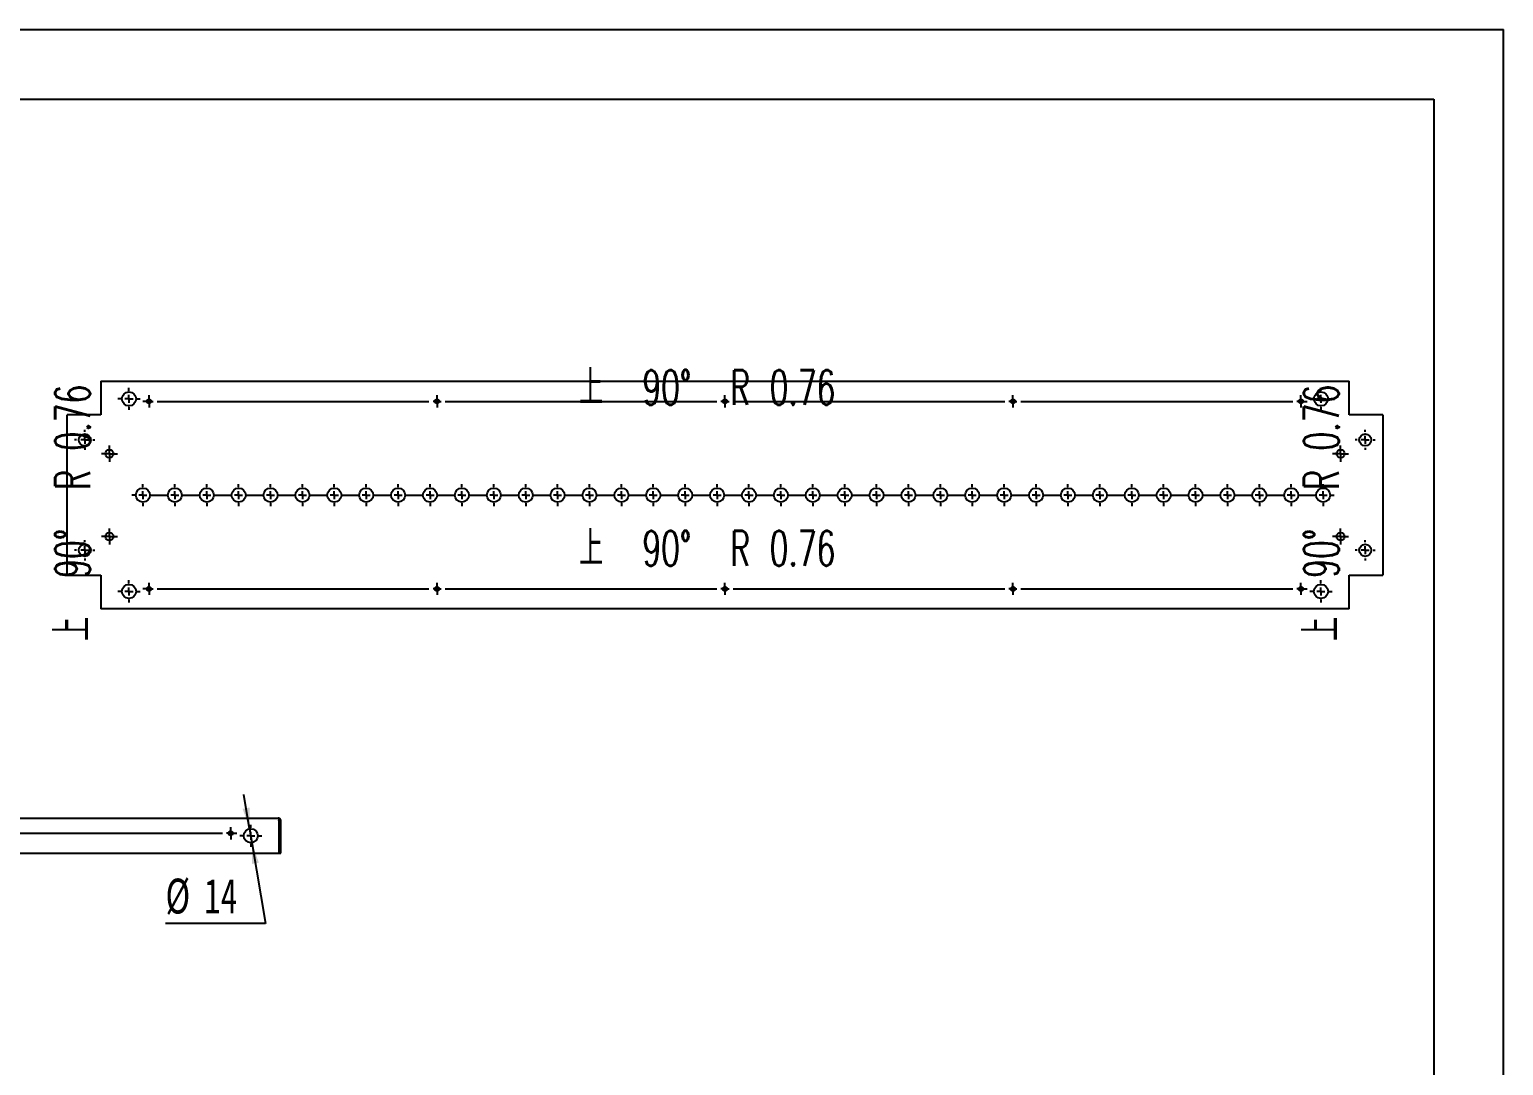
# Model space of a CAD drawing. Extents: x 0 to 2917, y 0 to 2063.
# Drawn here: x 1450 to 2917, y 1031 to 2063 of the extents above; entities that cross this region are included whole.
import ezdxf

# ---------------------------------------------------------------- set-up
doc = ezdxf.new("R2010")
doc.units = 0
doc.header["$LTSCALE"] = 6.946092
doc.layers.get('0').update_dxf_attribs({"linetype": 'CONTINUOUS'})
doc.layers.add('粗实线', color=7, linetype='CONTINUOUS')
doc.layers.add('细实线', color=7, linetype='CONTINUOUS')
doc.styles.add('SLDTEXTSTYLE6', font='TXT', dxfattribs={"width": 0.7})
doc.styles.add('SLDTEXTSTYLE7', font='TXT', dxfattribs={"width": 0.628571, "bigfont": 'bigfont'})
doc.dimstyles.new('SLDDIMSTYLE2', dxfattribs={"dimtxt": 34.730458, "dimasz": 20.838275, "dimexe": 0, "dimexo": 0.0625, "dimgap": 8.682615, "dimtad": 0, "dimtih": 1, "dimtoh": 1, "dimdec": 1, "dimrnd": 1e-09, "dimzin": 12, "dimtxsty": 'SLDTEXTSTYLE6', "dimsah": 1, "dimcen": 0, "dimazin": 3, "dimtfac": 1, "dimtdec": 1, "dimtmove": 0, "dimatfit": 3, "dimtolj": 1, "dimtzin": 12})

# ---------------------------------------------------------------- blocks, each defined once
blk = doc.blocks.new('_D_17')
at = {"layer": '细实线'}
for p, q in [((1669.2, 1267.2), (1663.4, 1301.4)), ((1669.2, 1267.2), (1671.6, 1253.4)), ((1671.6, 1253.4), (1685.1, 1172.9)), ((1685.1, 1172.9), (1585.5, 1172.9))]:
    blk.add_line(p, q, dxfattribs=at)
for points in [[(1669.2, 1267.2), (1669.2, 1288.3), (1662.3, 1287.1)], [(1671.6, 1253.4), (1671.6, 1232.2), (1678.4, 1233.4)]]:
    blk.add_solid(points, dxfattribs=at)
at = {"layer": '细实线', "char_height": 34.73, "attachment_point": 1, "style": 'SLDTEXTSTYLE6'}
for s, insert in [('%%c', (1585.5, 1217.6)), ('14', (1623.9, 1217.6))]:
    blk.add_mtext(s, dxfattribs=dict(at, insert=insert))
blk = doc.blocks.new('SW_CENTERMARKSYMBOL_8')
at = {"layer": '细实线', "color": 0}
for p, q in [((-8, 0), (-11, 0)), ((0, 0), (-4, 0)), ((0, 8), (0, 11)), ((0, 0), (0, 4)), ((0, 0), (0, -4)), ((0, 0), (4, 0)), ((8, 0), (11, 0)), ((0, -8), (0, -11))]:
    blk.add_line(p, q, dxfattribs=at)
blk = doc.blocks.new('SW_CENTERMARKSYMBOL_9')
at = {"layer": '细实线', "color": 0}
for p, q in [((-290.625, 0), (-292.725, 0)), ((-286.625, 0), (-290.625, 0)), ((-286.625, 4), (-286.625, 6.1)), ((-286.625, 0), (-286.625, 4)), ((-286.625, 0), (-286.625, -4)), ((-286.625, 0), (-282.625, 0)), ((-278.625, 0), (-8, 0)), ((0, 0), (-4, 0)), ((0, 4), (0, 6.1)), ((0, 0), (0, 4)), ((0, 0), (0, -4)), ((0, 0), (4, 0)), ((8, 0), (278.625, 0)), ((286.625, 0), (282.625, 0)), ((286.625, 4), (286.625, 6.1)), ((286.625, 0), (286.625, 4)), ((286.625, 0), (286.625, -4)), ((286.625, 0), (290.625, 0)), ((294.625, 0), (565.25, 0)), ((573.25, 0), (569.25, 0)), ((573.25, 4), (573.25, 6.1)), ((573.25, 0), (573.25, 4)), ((573.25, 0), (573.25, -4)), ((573.25, 0), (577.25, 0)), ((581.25, 0), (851.875, 0)), ((859.875, 0), (855.875, 0)), ((859.875, 4), (859.875, 6.1)), ((859.875, 0), (859.875, 4)), ((859.875, 0), (859.875, -4)), ((859.875, 0), (863.875, 0)), ((863.875, 0), (865.975, 0)), ((-286.625, -4), (-286.625, -6.1)), ((0, -4), (0, -6.1)), ((286.625, -4), (286.625, -6.1)), ((573.25, -4), (573.25, -6.1)), ((859.875, -4), (859.875, -6.1))]:
    blk.add_line(p, q, dxfattribs=at)
blk = doc.blocks.new('SW_CENTERMARKSYMBOL_10')
at = {"layer": '细实线', "color": 0}
for p, q in [((-39.75, 0), (-42.75, 0)), ((-31.75, 0), (-35.75, 0)), ((-31.75, 8), (-31.75, 11)), ((-31.75, 0), (-31.75, 4)), ((-31.75, 0), (-31.75, -4)), ((-31.75, 0), (-27.75, 0)), ((-23.75, 0), (-8, 0)), ((0, 0), (-4, 0)), ((0, 8), (0, 11)), ((0, 0), (0, 4)), ((0, 0), (0, -4)), ((0, 0), (4, 0)), ((8, 0), (23.75, 0)), ((31.75, 0), (27.75, 0)), ((31.75, 8), (31.75, 11)), ((31.75, 0), (31.75, 4)), ((31.75, 0), (31.75, -4)), ((31.75, 0), (35.75, 0)), ((39.75, 0), (55.5, 0)), ((63.5, 0), (59.5, 0)), ((63.5, 8), (63.5, 11)), ((63.5, 0), (63.5, 4)), ((63.5, 0), (63.5, -4)), ((63.5, 0), (67.5, 0)), ((71.5, 0), (87.25, 0)), ((95.25, 0), (91.25, 0)), ((95.25, 8), (95.25, 11)), ((95.25, 0), (95.25, 4)), ((95.25, 0), (95.25, -4)), ((95.25, 0), (99.25, 0)), ((103.25, 0), (119, 0)), ((127, 0), (123, 0)), ((127, 8), (127, 11)), ((127, 0), (127, 4)), ((127, 0), (127, -4)), ((127, 0), (131, 0)), ((135, 0), (150.75, 0)), ((158.75, 0), (154.75, 0)), ((158.75, 8), (158.75, 11)), ((158.75, 0), (158.75, 4)), ((158.75, 0), (158.75, -4)), ((158.75, 0), (162.75, 0)), ((166.75, 0), (182.5, 0)), ((190.5, 0), (186.5, 0)), ((190.5, 8), (190.5, 11)), ((190.5, 0), (190.5, 4)), ((190.5, 0), (190.5, -4)), ((190.5, 0), (194.5, 0)), ((198.5, 0), (214.25, 0)), ((222.25, 0), (218.25, 0)), ((222.25, 8), (222.25, 11)), ((222.25, 0), (222.25, 4)), ((222.25, 0), (222.25, -4)), ((222.25, 0), (226.25, 0)), ((230.25, 0), (246, 0)), ((254, 0), (250, 0)), ((254, 8), (254, 11)), ((254, 0), (254, 4)), ((254, 0), (254, -4)), ((254, 0), (258, 0)), ((262, 0), (277.75, 0)), ((285.75, 0), (281.75, 0)), ((285.75, 8), (285.75, 11)), ((285.75, 0), (285.75, 4)), ((285.75, 0), (285.75, -4)), ((285.75, 0), (289.75, 0)), ((293.75, 0), (309.5, 0)), ((317.5, 0), (313.5, 0)), ((317.5, 8), (317.5, 11)), ((317.5, 0), (317.5, 4)), ((317.5, 0), (317.5, -4)), ((317.5, 0), (321.5, 0)), ((325.5, 0), (341.25, 0)), ((349.25, 0), (345.25, 0)), ((349.25, 8), (349.25, 11)), ((349.25, 0), (349.25, 4)), ((349.25, 0), (349.25, -4)), ((349.25, 0), (353.25, 0)), ((357.25, 0), (373, 0)), ((381, 0), (377, 0)), ((381, 8), (381, 11)), ((381, 0), (381, 4)), ((381, 0), (381, -4)), ((381, 0), (385, 0)), ((389, 0), (404.75, 0)), ((412.75, 0), (408.75, 0)), ((412.75, 8), (412.75, 11)), ((412.75, 0), (412.75, 4)), ((412.75, 0), (412.75, -4)), ((412.75, 0), (416.75, 0)), ((420.75, 0), (436.5, 0)), ((444.5, 0), (440.5, 0)), ((444.5, 8), (444.5, 11)), ((444.5, 0), (444.5, 4)), ((444.5, 0), (444.5, -4)), ((444.5, 0), (448.5, 0)), ((452.5, 0), (468.25, 0)), ((476.25, 0), (472.25, 0)), ((476.25, 8), (476.25, 11)), ((476.25, 0), (476.25, 4)), ((476.25, 0), (476.25, -4)), ((476.25, 0), (480.25, 0)), ((484.25, 0), (500, 0)), ((508, 0), (504, 0)), ((508, 8), (508, 11)), ((508, 0), (508, 4)), ((508, 0), (508, -4)), ((508, 0), (512, 0)), ((516, 0), (531.75, 0)), ((539.75, 0), (535.75, 0)), ((539.75, 8), (539.75, 11)), ((539.75, 0), (539.75, 4)), ((539.75, 0), (539.75, -4)), ((539.75, 0), (543.75, 0)), ((547.75, 0), (563.5, 0)), ((571.5, 0), (567.5, 0)), ((571.5, 8), (571.5, 11)), ((571.5, 0), (571.5, 4)), ((571.5, 0), (571.5, -4)), ((571.5, 0), (575.5, 0)), ((579.5, 0), (595.25, 0)), ((603.25, 0), (599.25, 0)), ((603.25, 8), (603.25, 11)), ((603.25, 0), (603.25, 4)), ((603.25, 0), (603.25, -4)), ((603.25, 0), (607.25, 0)), ((611.25, 0), (627, 0)), ((635, 0), (631, 0)), ((635, 8), (635, 11)), ((635, 0), (635, 4)), ((635, 0), (635, -4)), ((635, 0), (639, 0)), ((643, 0), (658.75, 0)), ((666.75, 0), (662.75, 0)), ((666.75, 8), (666.75, 11)), ((666.75, 0), (666.75, 4)), ((666.75, 0), (666.75, -4)), ((666.75, 0), (670.75, 0)), ((674.75, 0), (690.5, 0)), ((698.5, 0), (694.5, 0)), ((698.5, 8), (698.5, 11)), ((698.5, 0), (698.5, 4)), ((698.5, 0), (698.5, -4)), ((698.5, 0), (702.5, 0)), ((706.5, 0), (722.25, 0)), ((730.25, 0), (726.25, 0)), ((730.25, 8), (730.25, 11)), ((730.25, 0), (730.25, 4)), ((730.25, 0), (730.25, -4)), ((730.25, 0), (734.25, 0)), ((738.25, 0), (754, 0)), ((762, 0), (758, 0)), ((762, 8), (762, 11)), ((762, 0), (762, 4)), ((762, 0), (762, -4)), ((762, 0), (766, 0)), ((770, 0), (785.75, 0)), ((793.75, 0), (789.75, 0)), ((793.75, 8), (793.75, 11)), ((793.75, 0), (793.75, 4)), ((793.75, 0), (793.75, -4)), ((793.75, 0), (797.75, 0)), ((801.75, 0), (817.5, 0)), ((825.5, 0), (821.5, 0)), ((825.5, 8), (825.5, 11)), ((825.5, 0), (825.5, 4)), ((825.5, 0), (825.5, -4)), ((825.5, 0), (829.5, 0)), ((833.5, 0), (849.25, 0)), ((857.25, 0), (853.25, 0)), ((857.25, 8), (857.25, 11)), ((857.25, 0), (857.25, 4)), ((857.25, 0), (857.25, -4)), ((857.25, 0), (861.25, 0)), ((865.25, 0), (881, 0)), ((889, 0), (885, 0)), ((889, 8), (889, 11)), ((889, 0), (889, 4)), ((889, 0), (889, -4)), ((889, 0), (893, 0)), ((897, 0), (912.75, 0)), ((920.75, 0), (916.75, 0)), ((920.75, 8), (920.75, 11)), ((920.75, 0), (920.75, 4)), ((920.75, 0), (920.75, -4)), ((920.75, 0), (924.75, 0)), ((928.75, 0), (944.5, 0)), ((952.5, 0), (948.5, 0)), ((952.5, 8), (952.5, 11)), ((952.5, 0), (952.5, 4)), ((952.5, 0), (952.5, -4)), ((952.5, 0), (956.5, 0)), ((960.5, 0), (976.25, 0)), ((984.25, 0), (980.25, 0)), ((984.25, 8), (984.25, 11)), ((984.25, 0), (984.25, 4)), ((984.25, 0), (984.25, -4)), ((984.25, 0), (988.25, 0)), ((992.25, 0), (1008, 0)), ((1016, 0), (1012, 0)), ((1016, 8), (1016, 11)), ((1016, 0), (1016, 4)), ((1016, 0), (1016, -4)), ((1016, 0), (1020, 0)), ((1024, 0), (1039.75, 0)), ((1047.75, 0), (1043.75, 0)), ((1047.75, 8), (1047.75, 11)), ((1047.75, 0), (1047.75, 4)), ((1047.75, 0), (1047.75, -4)), ((1047.75, 0), (1051.75, 0)), ((1055.75, 0), (1071.5, 0)), ((1079.5, 0), (1075.5, 0)), ((1079.5, 8), (1079.5, 11)), ((1079.5, 0), (1079.5, 4)), ((1079.5, 0), (1079.5, -4)), ((1079.5, 0), (1083.5, 0)), ((1087.5, 0), (1103.25, 0)), ((1111.25, 0), (1107.25, 0)), ((1111.25, 8), (1111.25, 11)), ((1111.25, 0), (1111.25, 4)), ((1111.25, 0), (1111.25, -4)), ((1111.25, 0), (1115.25, 0)), ((1119.25, 0), (1135, 0)), ((1143, 0), (1139, 0)), ((1143, 8), (1143, 11)), ((1143, 0), (1143, 4)), ((1143, 0), (1143, -4)), ((1143, 0), (1147, 0)), ((1151, 0), (1154, 0)), ((-31.75, -8), (-31.75, -11)), ((0, -8), (0, -11)), ((31.75, -8), (31.75, -11)), ((63.5, -8), (63.5, -11)), ((95.25, -8), (95.25, -11)), ((127, -8), (127, -11)), ((158.75, -8), (158.75, -11)), ((190.5, -8), (190.5, -11)), ((222.25, -8), (222.25, -11)), ((254, -8), (254, -11)), ((285.75, -8), (285.75, -11)), ((317.5, -8), (317.5, -11)), ((349.25, -8), (349.25, -11)), ((381, -8), (381, -11)), ((412.75, -8), (412.75, -11)), ((444.5, -8), (444.5, -11)), ((476.25, -8), (476.25, -11)), ((508, -8), (508, -11)), ((539.75, -8), (539.75, -11)), ((571.5, -8), (571.5, -11)), ((603.25, -8), (603.25, -11)), ((635, -8), (635, -11)), ((666.75, -8), (666.75, -11)), ((698.5, -8), (698.5, -11)), ((730.25, -8), (730.25, -11)), ((762, -8), (762, -11)), ((793.75, -8), (793.75, -11)), ((825.5, -8), (825.5, -11)), ((857.25, -8), (857.25, -11)), ((889, -8), (889, -11)), ((920.75, -8), (920.75, -11)), ((952.5, -8), (952.5, -11)), ((984.25, -8), (984.25, -11)), ((1016, -8), (1016, -11)), ((1047.75, -8), (1047.75, -11)), ((1079.5, -8), (1079.5, -11)), ((1111.25, -8), (1111.25, -11)), ((1143, -8), (1143, -11))]:
    blk.add_line(p, q, dxfattribs=at)
blk = doc.blocks.new('SW_CENTERMARKSYMBOL_11')
at = {"layer": '细实线', "color": 0}
for p, q in [((-4, 0), (-8, 0)), ((0, 0), (-4, 0)), ((0, 4), (0, 8)), ((0, 0), (0, 4)), ((0, 0), (0, -4)), ((0, 0), (4, 0)), ((4, 0), (8, 0)), ((0, -4), (0, -8))]:
    blk.add_line(p, q, dxfattribs=at)
blk = doc.blocks.new('SW_CENTERMARKSYMBOL_12')
at = {"layer": '细实线', "color": 0}
for p, q in [((-4, 0), (-8, 0)), ((0, 0), (-4, 0)), ((0, 4), (0, 8)), ((0, 0), (0, 4)), ((0, 0), (0, -4)), ((0, 0), (4, 0)), ((4, 0), (8, 0)), ((0, -4), (0, -8))]:
    blk.add_line(p, q, dxfattribs=at)
blk = doc.blocks.new('SW_CENTERMARKSYMBOL_13')
at = {"layer": '细实线', "color": 0}
for p, q in [((-4, 0), (-8, 0)), ((0, 0), (-4, 0)), ((0, 4), (0, 8)), ((0, 0), (0, 4)), ((0, 0), (0, -4)), ((0, 0), (4, 0)), ((4, 0), (8, 0)), ((0, -4), (0, -8))]:
    blk.add_line(p, q, dxfattribs=at)
blk = doc.blocks.new('SW_CENTERMARKSYMBOL_14')
at = {"layer": '细实线', "color": 0}
for p, q in [((-4, 0), (-8, 0)), ((0, 0), (-4, 0)), ((0, 4), (0, 8)), ((0, 0), (0, 4)), ((0, 0), (0, -4)), ((0, 0), (4, 0)), ((4, 0), (8, 0)), ((0, -4), (0, -8))]:
    blk.add_line(p, q, dxfattribs=at)
blk = doc.blocks.new('SW_CENTERMARKSYMBOL_15')
at = {"layer": '细实线', "color": 0}
for p, q in [((-8, 0), (-10, 0)), ((0, 0), (-4, 0)), ((0, 8), (0, 10)), ((0, 0), (0, 4)), ((0, 0), (0, -4)), ((0, 0), (4, 0)), ((8, 0), (10, 0)), ((0, -8), (0, -10))]:
    blk.add_line(p, q, dxfattribs=at)
blk = doc.blocks.new('SW_CENTERMARKSYMBOL_16')
at = {"layer": '细实线', "color": 0}
for p, q in [((-8, 0), (-10, 0)), ((0, 0), (-4, 0)), ((0, 8), (0, 10)), ((0, 0), (0, 4)), ((0, 0), (0, -4)), ((0, 0), (4, 0)), ((8, 0), (10, 0)), ((0, -8), (0, -10))]:
    blk.add_line(p, q, dxfattribs=at)
blk = doc.blocks.new('SW_CENTERMARKSYMBOL_17')
at = {"layer": '细实线', "color": 0}
for p, q in [((-8, 0), (-11, 0)), ((0, 0), (-4, 0)), ((0, 8), (0, 11)), ((0, 0), (0, 4)), ((0, 0), (0, -4)), ((0, 0), (4, 0)), ((8, 0), (11, 0)), ((0, -8), (0, -11))]:
    blk.add_line(p, q, dxfattribs=at)
blk = doc.blocks.new('SW_CENTERMARKSYMBOL_18')
at = {"layer": '细实线', "color": 0}
for p, q in [((-8, 0), (-11, 0)), ((0, 0), (-4, 0)), ((0, 8), (0, 11)), ((0, 0), (0, 4)), ((0, 0), (0, -4)), ((0, 0), (4, 0)), ((8, 0), (11, 0)), ((0, -8), (0, -11))]:
    blk.add_line(p, q, dxfattribs=at)
blk = doc.blocks.new('SW_CENTERMARKSYMBOL_19')
at = {"layer": '细实线', "color": 0}
for p, q in [((-863.875, 0), (-865.975, 0)), ((-859.875, 0), (-863.875, 0)), ((-859.875, 4), (-859.875, 6.1)), ((-859.875, 0), (-859.875, 4)), ((-859.875, 0), (-859.875, -4)), ((-859.875, 0), (-855.875, 0)), ((-851.875, 0), (-581.25, 0)), ((-573.25, 0), (-577.25, 0)), ((-573.25, 4), (-573.25, 6.1)), ((-573.25, 0), (-573.25, 4)), ((-573.25, 0), (-573.25, -4)), ((-573.25, 0), (-569.25, 0)), ((-565.25, 0), (-294.625, 0)), ((-286.625, 0), (-290.625, 0)), ((-286.625, 4), (-286.625, 6.1)), ((-286.625, 0), (-286.625, 4)), ((-286.625, 0), (-286.625, -4)), ((-286.625, 0), (-282.625, 0)), ((-278.625, 0), (-8, 0)), ((0, 0), (-4, 0)), ((0, 4), (0, 6.1)), ((0, 0), (0, 4)), ((0, 0), (0, -4)), ((0, 0), (4, 0)), ((8, 0), (278.625, 0)), ((286.625, 0), (282.625, 0)), ((286.625, 4), (286.625, 6.1)), ((286.625, 0), (286.625, 4)), ((286.625, 0), (286.625, -4)), ((286.625, 0), (290.625, 0)), ((290.625, 0), (292.725, 0)), ((-859.875, -4), (-859.875, -6.1)), ((-573.25, -4), (-573.25, -6.1)), ((-286.625, -4), (-286.625, -6.1)), ((0, -4), (0, -6.1)), ((286.625, -4), (286.625, -6.1))]:
    blk.add_line(p, q, dxfattribs=at)
blk = doc.blocks.new('SW_CENTERMARKSYMBOL_20')
at = {"layer": '细实线', "color": 0}
for p, q in [((-8, 0), (-10, 0)), ((0, 0), (-4, 0)), ((0, 8), (0, 10)), ((0, 0), (0, 4)), ((0, 0), (0, -4)), ((0, 0), (4, 0)), ((8, 0), (10, 0)), ((0, -8), (0, -10))]:
    blk.add_line(p, q, dxfattribs=at)
blk = doc.blocks.new('SW_CENTERMARKSYMBOL_21')
at = {"layer": '细实线', "color": 0}
for p, q in [((-8, 0), (-10, 0)), ((0, 0), (-4, 0)), ((0, 8), (0, 10)), ((0, 0), (0, 4)), ((0, 0), (0, -4)), ((0, 0), (4, 0)), ((8, 0), (10, 0)), ((0, -8), (0, -10))]:
    blk.add_line(p, q, dxfattribs=at)
blk = doc.blocks.new('SW_CENTERMARKSYMBOL_22')
at = {"layer": '细实线', "color": 0}
for p, q in [((-8, 0), (-11, 0)), ((0, 0), (-4, 0)), ((0, 8), (0, 11)), ((0, 0), (0, 4)), ((0, 0), (0, -4)), ((0, 0), (4, 0)), ((8, 0), (11, 0)), ((0, -8), (0, -11))]:
    blk.add_line(p, q, dxfattribs=at)
blk = doc.blocks.new('SW_CENTERMARKSYMBOL_23')
at = {"layer": '细实线', "color": 0}
for p, q in [((-8, 0), (-11, 0)), ((0, 0), (-4, 0)), ((0, 8), (0, 11)), ((0, 0), (0, 4)), ((0, 0), (0, -4)), ((0, 0), (4, 0)), ((8, 0), (11, 0)), ((0, -8), (0, -11))]:
    blk.add_line(p, q, dxfattribs=at)
blk = doc.blocks.new('SW_CENTERMARKSYMBOL_24')
at = {"layer": '细实线', "color": 0}
for p, q in [((-863.875, 0), (-865.975, 0)), ((-859.875, 0), (-863.875, 0)), ((-859.875, 4), (-859.875, 6.1)), ((-859.875, 0), (-859.875, 4)), ((-859.875, 0), (-859.875, -4)), ((-859.875, 0), (-855.875, 0)), ((-851.875, 0), (-581.25, 0)), ((-573.25, 0), (-577.25, 0)), ((-573.25, 4), (-573.25, 6.1)), ((-573.25, 0), (-573.25, 4)), ((-573.25, 0), (-573.25, -4)), ((-573.25, 0), (-569.25, 0)), ((-565.25, 0), (-294.625, 0)), ((-286.625, 0), (-290.625, 0)), ((-286.625, 4), (-286.625, 6.1)), ((-286.625, 0), (-286.625, 4)), ((-286.625, 0), (-286.625, -4)), ((-286.625, 0), (-282.625, 0)), ((-278.625, 0), (-8, 0)), ((0, 0), (-4, 0)), ((0, 4), (0, 6.1)), ((0, 0), (0, 4)), ((0, 0), (0, -4)), ((0, 0), (4, 0)), ((8, 0), (278.625, 0)), ((286.625, 0), (282.625, 0)), ((286.625, 4), (286.625, 6.1)), ((286.625, 0), (286.625, 4)), ((286.625, 0), (286.625, -4)), ((286.625, 0), (290.625, 0)), ((290.625, 0), (292.725, 0)), ((-859.875, -4), (-859.875, -6.1)), ((-573.25, -4), (-573.25, -6.1)), ((-286.625, -4), (-286.625, -6.1)), ((0, -4), (0, -6.1)), ((286.625, -4), (286.625, -6.1))]:
    blk.add_line(p, q, dxfattribs=at)

msp = doc.modelspace()

# ---------------------------------------------------------------- linework, layer by layer
at = {"color": 7, "linetype": 'CONTINUOUS'}
for p, q in [((1521.14, 1712.72), (1521.14, 1679.17)), ((1521.14, 1712.72), (2763.69, 1712.72)), ((2763.69, 1679.17), (2763.69, 1712.72)), ((1487.58, 1519.61), (1487.58, 1679.17)), ((1521.14, 1679.17), (1487.58, 1679.17)), ((2797.24, 1679.17), (2763.69, 1679.17)), ((2797.24, 1679.17), (2797.24, 1519.61)), ((1487.58, 1519.61), (1521.14, 1519.61)), ((1521.14, 1519.61), (1521.14, 1486.06)), ((2763.69, 1519.61), (2797.24, 1519.61)), ((2763.69, 1486.06), (2763.69, 1519.61)), ((2763.69, 1486.06), (1521.14, 1486.06)), ((456.55, 1277.76), (1697.73, 1277.76)), ((1698.42, 1275.1), (1698.42, 1242.76)), ((1698.49, 1275.1), (1700.39, 1275.1)), ((1698.49, 1242.76), (1698.49, 1275.1)), ((1700.39, 1242.76), (1700.39, 1275.1)), ((455.86, 1242.76), (1698.42, 1242.76)), ((1698.49, 1242.76), (1700.39, 1242.76))]:
    msp.add_line(p, q, dxfattribs=at)
for centre, radius in [((1549.16, 1695.22), 7), ((2735.66, 1695.22), 7), ((1569.16, 1692.72), 2.1), ((1855.79, 1692.72), 2.1), ((2142.41, 1692.72), 2.1), ((2429.04, 1692.72), 2.1), ((2715.66, 1692.72), 2.1), ((1505.08, 1654.34), 6), ((2779.74, 1654.34), 6), ((1529.66, 1640.64), 4), ((2755.16, 1640.64), 4), ((1563.06, 1599.39), 7), ((1594.81, 1599.39), 7), ((1626.56, 1599.39), 7), ((1658.31, 1599.39), 7), ((1690.06, 1599.39), 7), ((1721.81, 1599.39), 7), ((1753.56, 1599.39), 7), ((1785.31, 1599.39), 7), ((1817.06, 1599.39), 7), ((1848.81, 1599.39), 7), ((1880.56, 1599.39), 7), ((1912.31, 1599.39), 7), ((1944.06, 1599.39), 7), ((1975.81, 1599.39), 7), ((2007.56, 1599.39), 7), ((2039.31, 1599.39), 7), ((2071.06, 1599.39), 7), ((2102.81, 1599.39), 7), ((2134.56, 1599.39), 7), ((2166.31, 1599.39), 7), ((2198.06, 1599.39), 7), ((2229.81, 1599.39), 7), ((2261.56, 1599.39), 7), ((2293.31, 1599.39), 7), ((2325.06, 1599.39), 7), ((2356.81, 1599.39), 7), ((2388.56, 1599.39), 7), ((2420.31, 1599.39), 7), ((2452.06, 1599.39), 7), ((2483.81, 1599.39), 7), ((2515.56, 1599.39), 7), ((2547.31, 1599.39), 7), ((2579.06, 1599.39), 7), ((2610.81, 1599.39), 7), ((2642.56, 1599.39), 7), ((2674.31, 1599.39), 7), ((2706.06, 1599.39), 7), ((2737.81, 1599.39), 7), ((1529.66, 1558.14), 4), ((2755.16, 1558.14), 4), ((1505.08, 1544.44), 6), ((2779.74, 1544.44), 6), ((1549.16, 1503.56), 7), ((1569.16, 1506.06), 2.1), ((1855.79, 1506.06), 2.1), ((2142.41, 1506.06), 2.1), ((2429.04, 1506.06), 2.1), ((2715.66, 1506.06), 2.1), ((2735.66, 1503.56), 7), ((1650.39, 1262.76), 2.1), ((1670.39, 1260.26), 7)]:
    msp.add_circle(centre, radius, dxfattribs=at)
for points, knots in [([(1697.73, 1277.76), (1697.79, 1277.76), (1697.84, 1277.69), (1697.96, 1277.42), (1698.02, 1277.22), (1698.13, 1276.73), (1698.19, 1276.44), (1698.3, 1275.79), (1698.36, 1275.44), (1698.42, 1275.1)], [0, 0, 0, 0, 0.25, 0.25, 0.5, 0.5, 0.75, 0.75, 1, 1, 1, 1]), ([(1700.39, 1275.1), (1700.39, 1275.44), (1700.32, 1275.79), (1700.05, 1276.44), (1699.86, 1276.73), (1699.36, 1277.22), (1699.07, 1277.42), (1698.43, 1277.69), (1698.08, 1277.76), (1697.73, 1277.76)], [0, 0, 0, 0, 0.25, 0.25, 0.5, 0.5, 0.75, 0.75, 1, 1, 1, 1]), ([(1698.49, 1275.1), (1698.48, 1275.2), (1698.47, 1275.35), (1698.38, 1275.47), (1698.35, 1275.51)], [0, 0, 0, 0, 0.6645413, 1, 1, 1, 1])]:
    msp.add_open_spline(points, degree=3, knots=knots, dxfattribs=at)
at = {"layer": '粗实线'}
for p, q in [((69.46, 1993.53), (2847.9, 1993.53)), ((2847.9, 1993.53), (2847.9, 69.46))]:
    msp.add_line(p, q, dxfattribs=at)
at = {"layer": '细实线'}
for p in [(0, 2062.99), (2917.36, 0)]:
    msp.add_line(p, (2917.36, 2062.99), dxfattribs=at)

# ---------------------------------------------------------------- block references
for name, p in [('SW_CENTERMARKSYMBOL_18', (1549.16, 1695.22)), ('SW_CENTERMARKSYMBOL_17', (2735.66, 1695.22)), ('SW_CENTERMARKSYMBOL_19', (2429.04, 1692.72)), ('SW_CENTERMARKSYMBOL_16', (1505.08, 1654.34)), ('SW_CENTERMARKSYMBOL_21', (2779.74, 1654.34)), ('SW_CENTERMARKSYMBOL_13', (1529.66, 1640.64)), ('SW_CENTERMARKSYMBOL_14', (2755.16, 1640.64)), ('SW_CENTERMARKSYMBOL_10', (1594.81, 1599.39)), ('SW_CENTERMARKSYMBOL_12', (1529.66, 1558.14)), ('SW_CENTERMARKSYMBOL_11', (2755.16, 1558.14)), ('SW_CENTERMARKSYMBOL_15', (1505.08, 1544.44)), ('SW_CENTERMARKSYMBOL_20', (2779.74, 1544.44)), ('SW_CENTERMARKSYMBOL_23', (1549.16, 1503.56)), ('SW_CENTERMARKSYMBOL_24', (2429.04, 1506.06)), ('SW_CENTERMARKSYMBOL_22', (2735.66, 1503.56)), ('SW_CENTERMARKSYMBOL_9', (790.51, 1262.76)), ('SW_CENTERMARKSYMBOL_8', (1670.39, 1260.26))]:
    msp.add_blockref(name, p, dxfattribs=at)

# ---------------------------------------------------------------- texts
at = {"color": 7, "linetype": 'CONTINUOUS', "char_height": 34.7305, "attachment_point": 2, "style": 'SLDTEXTSTYLE7'}
for insert in [(2124.74, 1723.89), (2124.74, 1563.81)]:
    msp.add_mtext('上  90°  R 0.76', dxfattribs=dict(at, insert=insert))
at = {"color": 7, "linetype": 'CONTINUOUS', "char_height": 34.7305, "attachment_point": 2, "rotation": 90, "style": 'SLDTEXTSTYLE7'}
for insert in [(1475.64, 1581.71), (2718.72, 1581.71)]:
    msp.add_mtext('上  90°  R 0.76', dxfattribs=dict(at, insert=insert))

# ---------------------------------------------------------------- dimensions: what is measured, and where the dimension line sits
at = {"layer": '细实线'}
dim = msp.add_diameter_dim_2p(p1=(1671.55, 1253.35), p2=(1669.23, 1267.16), dimstyle='SLDDIMSTYLE2', dxfattribs=at)
dim.commit()
dim.dimension.update_dxf_attribs({"geometry": '_D_17', "text_midpoint": (1624.88, 1196.54), "dimtype": 163})

doc.saveas('drawing.dxf')
